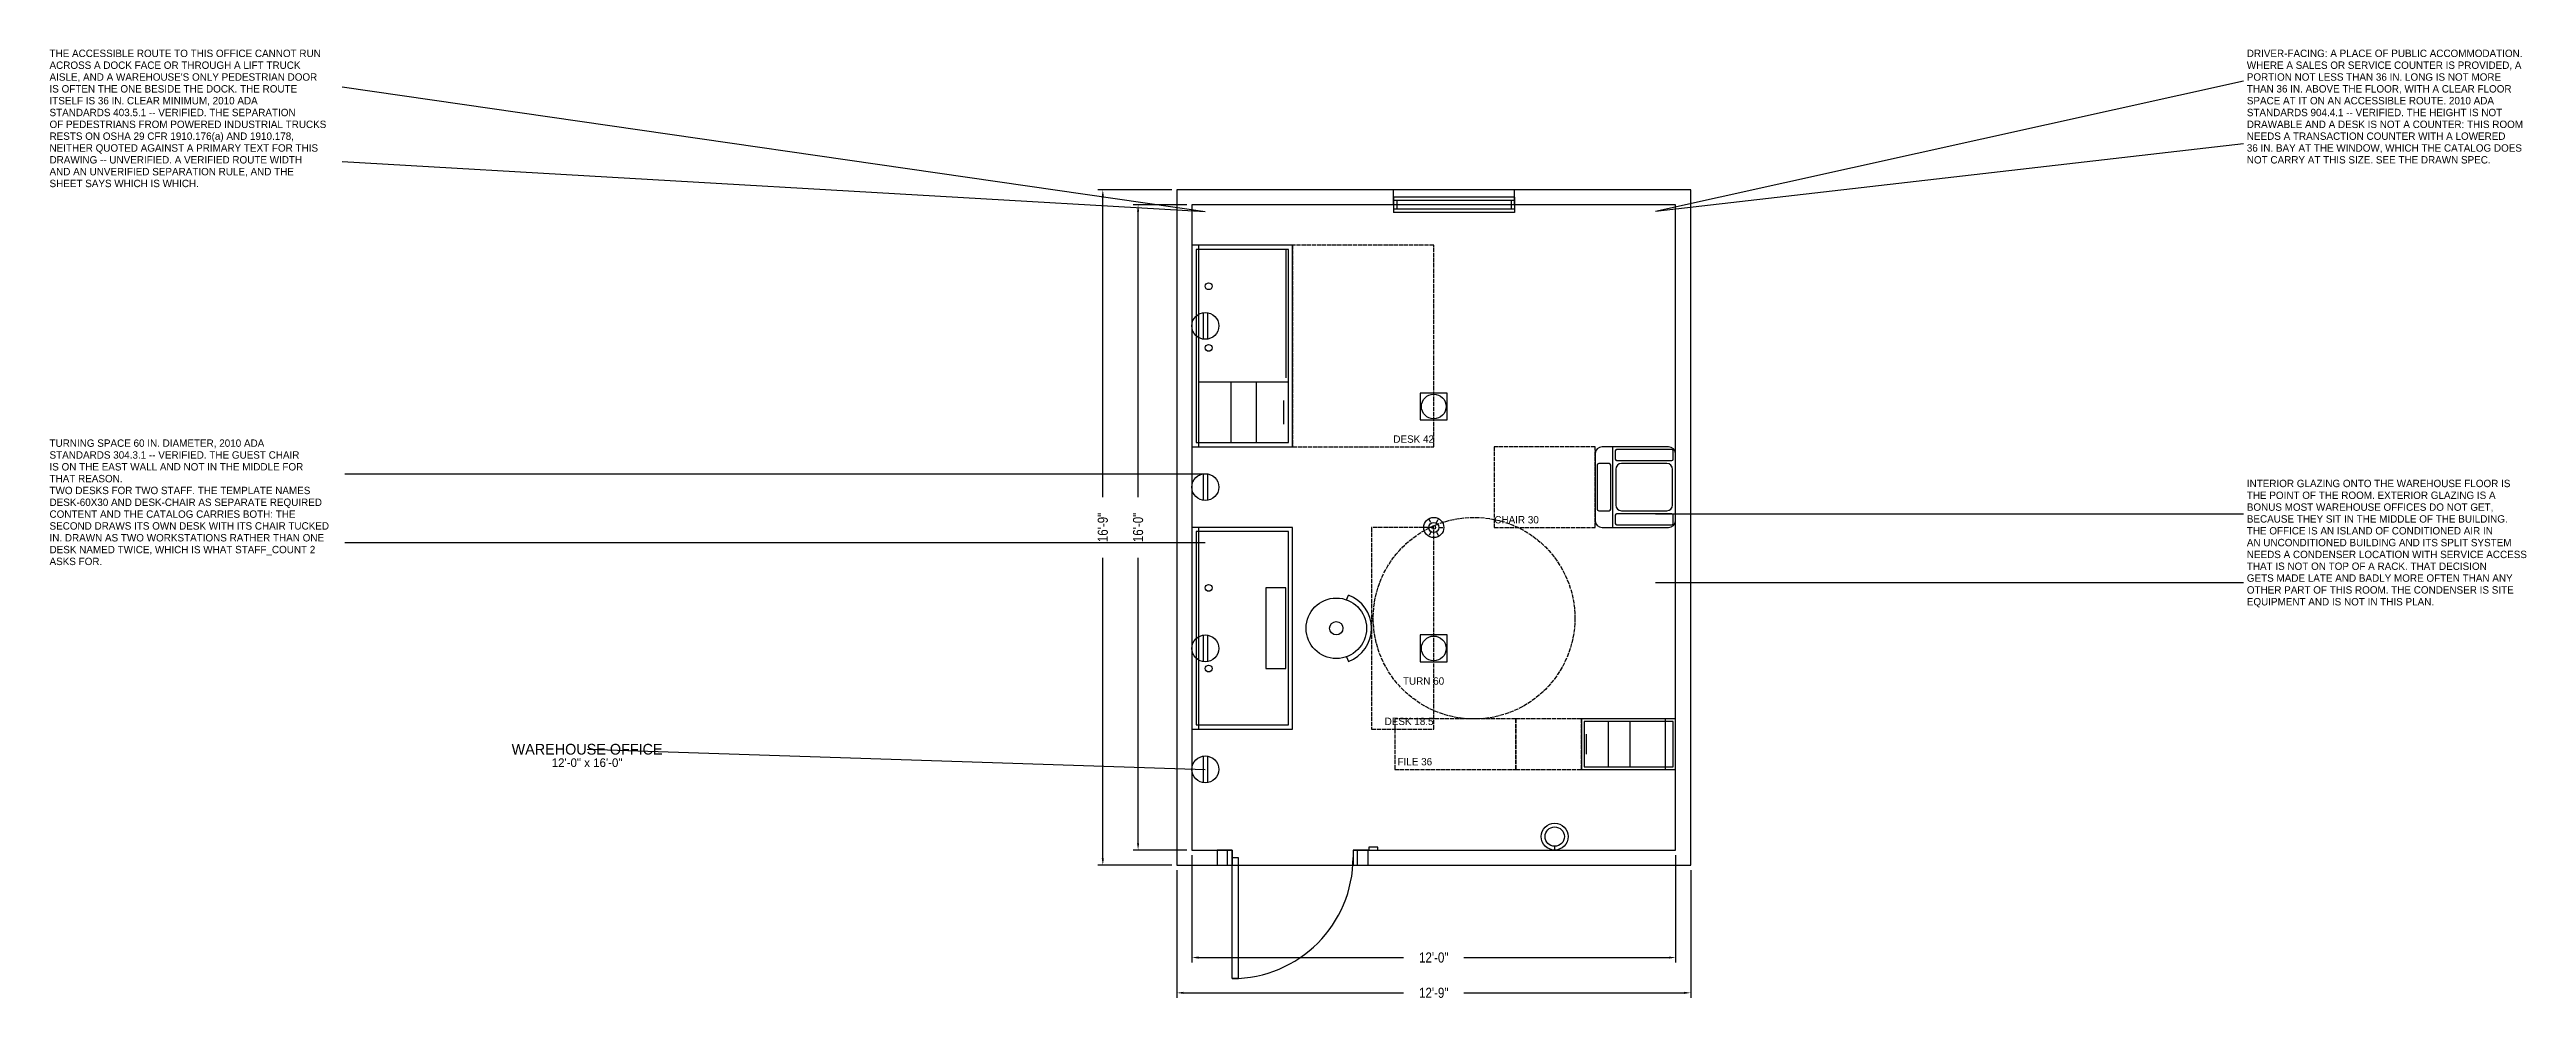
# Model space of a CAD drawing. Header units: inches. Extents: x -340 to 397, y -44 to 238.
import ezdxf
from ezdxf.enums import TextEntityAlignment as Align

# ---------------------------------------------------------------- set-up
doc = ezdxf.new("R2010")
doc.units = ezdxf.units.IN
doc.header["$MEASUREMENT"] = 0
doc.linetypes.add('DASHED', pattern=[1.524, 1.27, -0.254])
for name, color, linetype in [('A-ANNO-DIMS', 2, 'Continuous'), ('A-ANNO-TEXT', 7, 'Continuous'), ('A-AREA', 8, 'Continuous'), ('A-DOOR', 3, 'Continuous'), ('A-FLOR-IDEN', 7, 'Continuous'), ('A-GLAZ', 5, 'Continuous'), ('A-WALL', 7, 'Continuous'), ('Q-EQPM', 3, 'Continuous'), ('Q-FURN', 6, 'Continuous')]:
    doc.layers.add(name, color=color, linetype=linetype)
doc.layers.add('A-CLRN', color=1, linetype='DASHED', plot=False)
doc.styles.add('OpenSansCondensed-Light', font='OpenSansCondensed-Light.ttf')
doc.dimstyles.new('ROOM', dxfattribs={"dimtxt": 3, "dimasz": 2, "dimexe": 1.5, "dimexo": 1.5, "dimgap": 1, "dimtad": 1, "dimdec": 0, "dimlunit": 4, "dimcen": 2.5, "dimclrt": 2, "dimazin": 3, "dimtfac": 1, "dimtmove": 0, "dimatfit": 3, "dimfrac": 1})

# ---------------------------------------------------------------- blocks, each defined once
blk = doc.blocks.new('DOOR-SWING-36')
for p, q in [((-1.35, -2.25), (-1.35, 2.25)), ((37.35, -2.25), (37.35, 2.25)), ((0, -2.25), (1.75, -2.25))]:
    blk.add_line(p, q)
for points in [[(-4.5, -2.25), (0, -2.25), (0, 2.25), (-4.5, 2.25)], [(0, 0), (1.75, 0), (1.75, -36), (0, -36)], [(36, -2.25), (40.5, -2.25), (40.5, 2.25), (36, 2.25)]]:
    blk.add_lwpolyline(points, close=True)
blk.add_arc((0, 0), 36, -90, 0)
blk = doc.blocks.new('WINDOW-SINGLE-36')
for p, q in [((0, 2.25), (36, 2.25)), ((0, -2.25), (0, 2.25)), ((0, 1.26), (36, 1.26)), ((0, 0), (36, 0)), ((0.99, -1.26), (0.99, 1.26)), ((0.99, -0.81), (0.99, 0.81)), ((35.01, -1.26), (35.01, 1.26)), ((35.01, -0.81), (35.01, 0.81)), ((36, -2.25), (36, 2.25)), ((0, -1.26), (36, -1.26)), ((0, -2.25), (36, -2.25))]:
    blk.add_line(p, q)
blk = doc.blocks.new('DESK-60X30')
for p, q in [((1.25, 28), (39.5, 28)), ((46.25, 27.25), (53.25, 27.25)), ((40.75, 19.12), (58.75, 19.12)), ((40.75, 11.63), (58.75, 11.63)), ((0, 2), (60, 2))]:
    blk.add_line(p, q)
for points in [[(0, 0), (60, 0), (60, 30), (0, 30)], [(1.25, 1.25), (58.75, 1.25), (58.75, 28.75), (1.25, 28.75)], [(40.75, 2), (58.75, 2), (58.75, 28.75), (40.75, 28.75)]]:
    blk.add_lwpolyline(points, close=True)
for centre in [(12.225, 5), (30.5625, 5)]:
    blk.add_circle(centre, 1)
blk = doc.blocks.new('DESK-CHAIR')
for p, q in [((21.54, 46.08), (20.13, 46.59)), ((38.46, 46.08), (39.87, 46.59)), ((0, 2), (60, 2))]:
    blk.add_line(p, q)
for points in [[(0, 0), (60, 0), (60, 30), (0, 30)], [(1.25, 1.25), (58.75, 1.25), (58.75, 28.75), (1.25, 28.75)], [(18, 22), (42, 22), (42, 28), (18, 28)]]:
    blk.add_lwpolyline(points, close=True)
for centre, radius in [((30, 43), 9), ((30, 43), 1.98), ((18, 5), 1), ((42, 5), 1)]:
    blk.add_circle(centre, radius)
blk.add_arc((30, 43), 10.5, 20, 160)
blk = doc.blocks.new('FILE-CABINET')
for p, q in [((4.5, 26.5), (10.5, 26.5)), ((0.75, 20), (14.25, 20)), ((0.75, 13.5), (14.25, 13.5)), ((0, 3), (15, 3))]:
    blk.add_line(p, q)
at = {"linetype": 'DASHED'}
blk.add_lwpolyline([(0, 28), (15, 28), (15, 47.6), (0, 47.6)], close=True, dxfattribs=at)
for points in [[(0, 0), (15, 0), (15, 28), (0, 28)], [(0.75, 0.75), (14.25, 0.75), (14.25, 27.25), (0.75, 27.25)]]:
    blk.add_lwpolyline(points, close=True)
blk = doc.blocks.new('CHAIR-GUEST')
blk.add_line((0, 18.72), (24, 18.72))
for points in [[(2.16, 0), (21.84, 0, 0.41421356), (24, 2.16), (24, 21.84, 0.41421356), (21.84, 24), (2.16, 24, 0.41421356), (0, 21.84), (0, 2.16, 0.41421356)], [(5.4696, 19.32), (18.5304, 19.32, 0.41421356), (19.02, 19.8096), (19.02, 22.9104, 0.41421356), (18.5304, 23.4), (5.4696, 23.4, 0.41421356), (4.98, 22.9104), (4.98, 19.8096, 0.41421356)], [(1.1496, 0.75), (3.6804, 0.75, 0.41421356), (4.08, 1.1496), (4.08, 17.5704, 0.41421356), (3.6804, 17.97), (1.1496, 17.97, 0.41421356), (0.75, 17.5704), (0.75, 1.1496, 0.41421356)], [(6.6648, 0.9), (17.3352, 0.9, 0.41421356), (19.02, 2.5848), (19.02, 16.1352, 0.41421356), (17.3352, 17.82), (6.6648, 17.82, 0.41421356), (4.98, 16.1352), (4.98, 2.5848, 0.41421356)], [(20.3196, 0.75), (22.8504, 0.75, 0.41421356), (23.25, 1.1496), (23.25, 17.5704, 0.41421356), (22.8504, 17.97), (20.3196, 17.97, 0.41421356), (19.92, 17.5704), (19.92, 1.1496, 0.41421356)]]:
    blk.add_lwpolyline(points, format="xyb", close=True)
blk = doc.blocks.new('ELEC-OUTLET-DUPLEX')
for p, q in [((-4, 4.68), (4, 4.68)), ((-4, 3.32), (4, 3.32))]:
    blk.add_line(p, q)
blk.add_circle((0, 4), 4)
blk = doc.blocks.new('ELEC-LIGHT-RECESSED')
blk.add_lwpolyline([(-4, -4), (4, -4), (4, 4), (-4, 4)], close=True)
blk.add_circle((0, 0), 3.68)
blk = doc.blocks.new('ELEC-SWITCH-SP')
blk.add_lwpolyline([(-1.36, 0), (1.36, 0), (1.36, 0.88), (-1.36, 0.88)], close=True)
blk = doc.blocks.new('SMOKE-DETECTOR')
for p, q in [((-1.65, 0), (-2.7, 0)), ((-0.83, 1.43), (-1.35, 2.34)), ((0.83, 1.43), (1.35, 2.34)), ((1.65, 0), (2.7, 0)), ((-0.83, -1.43), (-1.35, -2.34)), ((0.83, -1.43), (1.35, -2.34))]:
    blk.add_line(p, q)
for radius in [3, 1.5, 0.54]:
    blk.add_circle((0, 0), radius)
blk = doc.blocks.new('THERMOSTAT')
for p, q in [((-1.8, 0), (1.8, 0)), ((0, 0), (0, 1.12))]:
    blk.add_line(p, q)
for radius in [4, 2.88]:
    blk.add_circle((0, 4), radius)
blk = doc.blocks.new('_CLOSEDFILLED')
at = {"color": 0, "linetype": 'BYBLOCK'}
blk.add_solid([(-1, 0.16), (0, 0), (-1, -0.16)], dxfattribs=at)
blk = doc.blocks.new('*D1')
for p, q in [((0, -1.5), (0, -33.5)), ((144, -1.5), (144, -33.5)), ((2, -32), (63, -32)), ((81, -32), (142, -32))]:
    blk.add_line(p, q)
at = {"layer": 'Defpoints'}
for p in [(0, 0), (144, 0), (0, -32)]:
    blk.add_point(p, dxfattribs=at)
at = {"layer": 'A-ANNO-DIMS', "xscale": 2, "yscale": 2, "rotation": 180}
blk.add_blockref('_CLOSEDFILLED', (0, -32), dxfattribs=at)
at = {"layer": 'A-ANNO-DIMS', "xscale": 2, "yscale": 2}
blk.add_blockref('_CLOSEDFILLED', (144, -32), dxfattribs=at)
at = {"layer": 'A-ANNO-DIMS', "color": 2, "insert": (72, -32), "char_height": 3, "attachment_point": 5, "style": 'OpenSansCondensed-Light'}
blk.add_mtext('12\'-0"', dxfattribs=at)
blk = doc.blocks.new('*D2')
for p, q in [((-1.5, 192), (-17.5, 192)), ((-16, 105), (-16, 190)), ((-16, 2), (-16, 87)), ((-1.5, 0), (-17.5, 0))]:
    blk.add_line(p, q)
at = {"layer": 'Defpoints'}
for p in [(0, 192), (-16, 0), (0, 0)]:
    blk.add_point(p, dxfattribs=at)
at = {"layer": 'A-ANNO-DIMS', "xscale": 2, "yscale": 2}
for p, rotation in [((-16, 192), 90), ((-16, 0), 270)]:
    blk.add_blockref('_CLOSEDFILLED', p, dxfattribs=dict(at, rotation=rotation))
at = {"layer": 'A-ANNO-DIMS', "color": 2, "insert": (-16, 96), "char_height": 3, "attachment_point": 5, "rotation": 90, "style": 'OpenSansCondensed-Light'}
blk.add_mtext('16\'-0"', dxfattribs=at)
blk = doc.blocks.new('*D3')
for p, q in [((-4.5, -6), (-4.5, -44)), ((148.5, -6), (148.5, -44)), ((-2.5, -42.5), (63, -42.5)), ((81, -42.5), (146.5, -42.5))]:
    blk.add_line(p, q)
at = {"layer": 'Defpoints'}
for p in [(-4.5, -4.5), (148.5, -4.5), (-4.5, -42.5)]:
    blk.add_point(p, dxfattribs=at)
at = {"layer": 'A-ANNO-DIMS', "xscale": 2, "yscale": 2, "rotation": 180}
blk.add_blockref('_CLOSEDFILLED', (-4.5, -42.5), dxfattribs=at)
at = {"layer": 'A-ANNO-DIMS', "xscale": 2, "yscale": 2}
blk.add_blockref('_CLOSEDFILLED', (148.5, -42.5), dxfattribs=at)
at = {"layer": 'A-ANNO-DIMS', "color": 2, "insert": (72, -42.5), "char_height": 3, "attachment_point": 5, "style": 'OpenSansCondensed-Light'}
blk.add_mtext('12\'-9"', dxfattribs=at)
blk = doc.blocks.new('*D4')
for p, q in [((-6, 196.5), (-28, 196.5)), ((-26.5, 105), (-26.5, 194.5)), ((-26.5, -2.5), (-26.5, 87)), ((-6, -4.5), (-28, -4.5))]:
    blk.add_line(p, q)
at = {"layer": 'Defpoints'}
for p in [(-4.5, 196.5), (-26.5, -4.5), (-4.5, -4.5)]:
    blk.add_point(p, dxfattribs=at)
at = {"layer": 'A-ANNO-DIMS', "xscale": 2, "yscale": 2}
for p, rotation in [((-26.5, 196.5), 90), ((-26.5, -4.5), 270)]:
    blk.add_blockref('_CLOSEDFILLED', p, dxfattribs=dict(at, rotation=rotation))
at = {"layer": 'A-ANNO-DIMS', "color": 2, "insert": (-26.5, 96), "char_height": 3, "attachment_point": 5, "rotation": 90, "style": 'OpenSansCondensed-Light'}
blk.add_mtext('16\'-9"', dxfattribs=at)

msp = doc.modelspace()

# ---------------------------------------------------------------- linework, layer by layer
at = {"layer": 'A-AREA'}
msp.add_lwpolyline([(-4.5, -4.5), (148.5, -4.5), (148.5, -4.5), (148.5, 196.5), (148.5, 196.5), (-4.5, 196.5), (-4.5, 196.5), (-4.5, -4.5)], close=True, dxfattribs=at)
at = {"layer": 'A-CLRN', "linetype": 'DASHED'}
for points in [[(30, 120), (72, 120), (72, 180), (30, 180), (30, 120)], [(90, 96), (120, 96), (120, 120), (90, 120), (90, 96)], [(53.5, 36), (72, 36), (72, 96), (53.5, 96), (53.5, 36)], [(60.4, 24), (96.4, 24), (96.4, 39), (60.4, 39), (60.4, 24)]]:
    msp.add_lwpolyline(points, dxfattribs=at)
msp.add_circle((84, 69), 30, dxfattribs=at)
at = {"layer": 'A-FLOR-IDEN'}
for p, q in [((313, 228.85), (138, 190)), ((-252.937, 227.09), (4, 190)), ((313, 210.15), (138, 190)), ((-252.937, 204.87), (4, 190)), ((-252.088, 111.97), (4, 111.97)), ((313, 99.97), (138, 99.97)), ((-252.088, 91.51), (4, 91.51)), ((313, 79.51), (138, 79.51)), ((-180, 30), (4, 24))]:
    msp.add_line(p, q, dxfattribs=at)
at = {"layer": 'A-WALL'}
for p, q in [((60, 196.5), (-4.5, 196.5)), ((-4.5, 196.5), (-4.5, -4.5)), ((60, 192), (0, 192)), ((0, 192), (0, 0)), ((60, 192), (60, 196.5)), ((148.5, 196.5), (96, 196.5)), ((96, 192), (96, 196.5)), ((144, 192), (96, 192)), ((144, 0), (144, 192)), ((148.5, -4.5), (148.5, 196.5)), ((0, 0), (12, 0)), ((12, 0), (12, -4.5)), ((48, 0), (144, 0)), ((48, 0), (48, -4.5)), ((-4.5, -4.5), (12, -4.5)), ((48, -4.5), (148.5, -4.5))]:
    msp.add_line(p, q, dxfattribs=at)

# ---------------------------------------------------------------- block references
at = {"layer": 'A-DOOR'}
msp.add_blockref('DOOR-SWING-36', (12, -2.25), dxfattribs=at)
at = {"layer": 'A-GLAZ', "rotation": 180}
msp.add_blockref('WINDOW-SINGLE-36', (96, 192), dxfattribs=at)
at = {"layer": 'Q-EQPM', "rotation": 270}
for p in [(0, 156), (0, 108), (0, 60), (0, 24)]:
    msp.add_blockref('ELEC-OUTLET-DUPLEX', p, dxfattribs=at)
at = {"layer": 'Q-EQPM'}
for name, p in [('ELEC-LIGHT-RECESSED', (72, 132)), ('SMOKE-DETECTOR', (72, 96)), ('ELEC-LIGHT-RECESSED', (72, 60)), ('THERMOSTAT', (108, 0)), ('ELEC-SWITCH-SP', (54, 0))]:
    msp.add_blockref(name, p, dxfattribs=at)
at = {"layer": 'Q-FURN'}
for name, p, rotation in [('DESK-60X30', (0, 180), 270), ('CHAIR-GUEST', (144, 96), 90), ('DESK-CHAIR', (0, 96), 270), ('FILE-CABINET', (144, 24), 90)]:
    msp.add_blockref(name, p, dxfattribs=dict(at, rotation=rotation))

# ---------------------------------------------------------------- texts
at = {"layer": 'A-ANNO-TEXT'}
for s, p in [('THE ACCESSIBLE ROUTE TO THIS OFFICE CANNOT RUN', (-340, 236)), ('DRIVER-FACING: A PLACE OF PUBLIC ACCOMMODATION.', (314, 236)), ('ACROSS A DOCK FACE OR THROUGH A LIFT TRUCK', (-340, 232.48)), ("AISLE, AND A WAREHOUSE'S ONLY PEDESTRIAN DOOR", (-340, 228.96)), ('WHERE A SALES OR SERVICE COUNTER IS PROVIDED, A', (314, 232.48)), ('PORTION NOT LESS THAN 36 IN. LONG IS NOT MORE', (314, 228.96)), ('IS OFTEN THE ONE BESIDE THE DOCK. THE ROUTE', (-340, 225.44)), ('ITSELF IS 36 IN. CLEAR MINIMUM, 2010 ADA', (-340, 221.92)), ('THAN 36 IN. ABOVE THE FLOOR, WITH A CLEAR FLOOR', (314, 225.44)), ('SPACE AT IT ON AN ACCESSIBLE ROUTE. 2010 ADA', (314, 221.92)), ('STANDARDS 403.5.1 -- VERIFIED. THE SEPARATION', (-340, 218.4)), ('OF PEDESTRIANS FROM POWERED INDUSTRIAL TRUCKS', (-340, 214.88)), ('STANDARDS 904.4.1 -- VERIFIED. THE HEIGHT IS NOT', (314, 218.4)), ('DRAWABLE AND A DESK IS NOT A COUNTER: THIS ROOM', (314, 214.88)), ('RESTS ON OSHA 29 CFR 1910.176(a) AND 1910.178,', (-340, 211.36)), ('NEITHER QUOTED AGAINST A PRIMARY TEXT FOR THIS', (-340, 207.84)), ('DRAWING -- UNVERIFIED. A VERIFIED ROUTE WIDTH', (-340, 204.32)), ('36 IN. BAY AT THE WINDOW, WHICH THE CATALOG DOES', (314, 207.84)), ('NEEDS A TRANSACTION COUNTER WITH A LOWERED', (314, 211.36)), ('NOT CARRY AT THIS SIZE. SEE THE DRAWN SPEC.', (314, 204.32)), ('AND AN UNVERIFIED SEPARATION RULE, AND THE', (-340, 200.8)), ('SHEET SAYS WHICH IS WHICH.', (-340, 197.28)), ('TURNING SPACE 60 IN. DIAMETER, 2010 ADA', (-340, 120)), ('STANDARDS 304.3.1 -- VERIFIED. THE GUEST CHAIR', (-340, 116.48)), ('THAT REASON.', (-340, 109.44)), ('IS ON THE EAST WALL AND NOT IN THE MIDDLE FOR', (-340, 112.96)), ('TWO DESKS FOR TWO STAFF. THE TEMPLATE NAMES', (-340, 105.92)), ('DESK-60X30 AND DESK-CHAIR AS SEPARATE REQUIRED', (-340, 102.4)), ('THE POINT OF THE ROOM. EXTERIOR GLAZING IS A', (314, 104.48)), ('INTERIOR GLAZING ONTO THE WAREHOUSE FLOOR IS', (314, 108)), ('SECOND DRAWS ITS OWN DESK WITH ITS CHAIR TUCKED', (-340, 95.36)), ('CONTENT AND THE CATALOG CARRIES BOTH: THE', (-340, 98.88)), ('THE OFFICE IS AN ISLAND OF CONDITIONED AIR IN', (314, 93.92)), ('BONUS MOST WAREHOUSE OFFICES DO NOT GET,', (314, 100.96)), ('BECAUSE THEY SIT IN THE MIDDLE OF THE BUILDING.', (314, 97.44)), ('DESK NAMED TWICE, WHICH IS WHAT STAFF_COUNT 2', (-340, 88.32)), ('IN. DRAWN AS TWO WORKSTATIONS RATHER THAN ONE', (-340, 91.84)), ('AN UNCONDITIONED BUILDING AND ITS SPLIT SYSTEM', (314, 90.4)), ('NEEDS A CONDENSER LOCATION WITH SERVICE ACCESS', (314, 86.88)), ('ASKS FOR.', (-340, 84.8)), ('THAT IS NOT ON TOP OF A RACK. THAT DECISION', (314, 83.36)), ('GETS MADE LATE AND BADLY MORE OFTEN THAN ANY', (314, 79.84)), ('OTHER PART OF THIS ROOM. THE CONDENSER IS SITE', (314, 76.32)), ('EQUIPMENT AND IS NOT IN THIS PLAN.', (314, 72.8))]:
    msp.add_text(s, height=2.2, dxfattribs=at).set_placement(p)
at = {"layer": 'A-CLRN'}
for s, p in [('DESK 42', (66.026, 122.3)), ('CHAIR 30', (96.656, 98.3)), ('TURN 60', (68.974, 50.3)), ('DESK 18.5', (64.662, 38.3)), ('FILE 36', (66.374, 26.3))]:
    msp.add_text(s, height=2.2, dxfattribs=at).set_placement(p, align=Align.MIDDLE_CENTER)
at = {"layer": 'A-FLOR-IDEN'}
for s, height, p in [('WAREHOUSE OFFICE', 3.2, (-180, 30)), ('12\'-0" x 16\'-0"', 2.56, (-180, 26))]:
    msp.add_text(s, height=height, dxfattribs=at).set_placement(p, align=Align.MIDDLE_CENTER)

# ---------------------------------------------------------------- dimensions: what is measured, and where the dimension line sits
at = {"layer": 'A-ANNO-DIMS'}
for base, p1, p2, text, picture, middle in [((-26.5, -4.5), (-4.5, -4.5), (-4.5, 196.5), '16\'-9"', '*D4', (-26.5, 96)), ((-16, 0), (0, 0), (0, 192), '16\'-0"', '*D2', (-16, 96))]:
    dim = msp.add_linear_dim(base=base, p1=p1, p2=p2, angle=90, text=text, dimstyle='ROOM', override={"dimtxt": 3, "dimasz": 2, "dimexe": 1.5, "dimexo": 1.5, "dimgap": 1, "dimzin": 8, "dimlunit": 4}, dxfattribs=at)
    dim.commit()
    dim.dimension.update_dxf_attribs({"geometry": picture, "text_midpoint": middle})
for base, p1, p2, text, picture, middle in [((0, -32), (0, 0), (144, 0), '12\'-0"', '*D1', (72, -32)), ((-4.5, -42.5), (-4.5, -4.5), (148.5, -4.5), '12\'-9"', '*D3', (72, -42.5))]:
    dim = msp.add_linear_dim(base=base, p1=p1, p2=p2, text=text, dimstyle='ROOM', override={"dimtxt": 3, "dimasz": 2, "dimexe": 1.5, "dimexo": 1.5, "dimgap": 1, "dimzin": 8, "dimlunit": 4}, dxfattribs=at)
    dim.commit()
    dim.dimension.update_dxf_attribs({"geometry": picture, "text_midpoint": middle})

doc.saveas('drawing.dxf')
